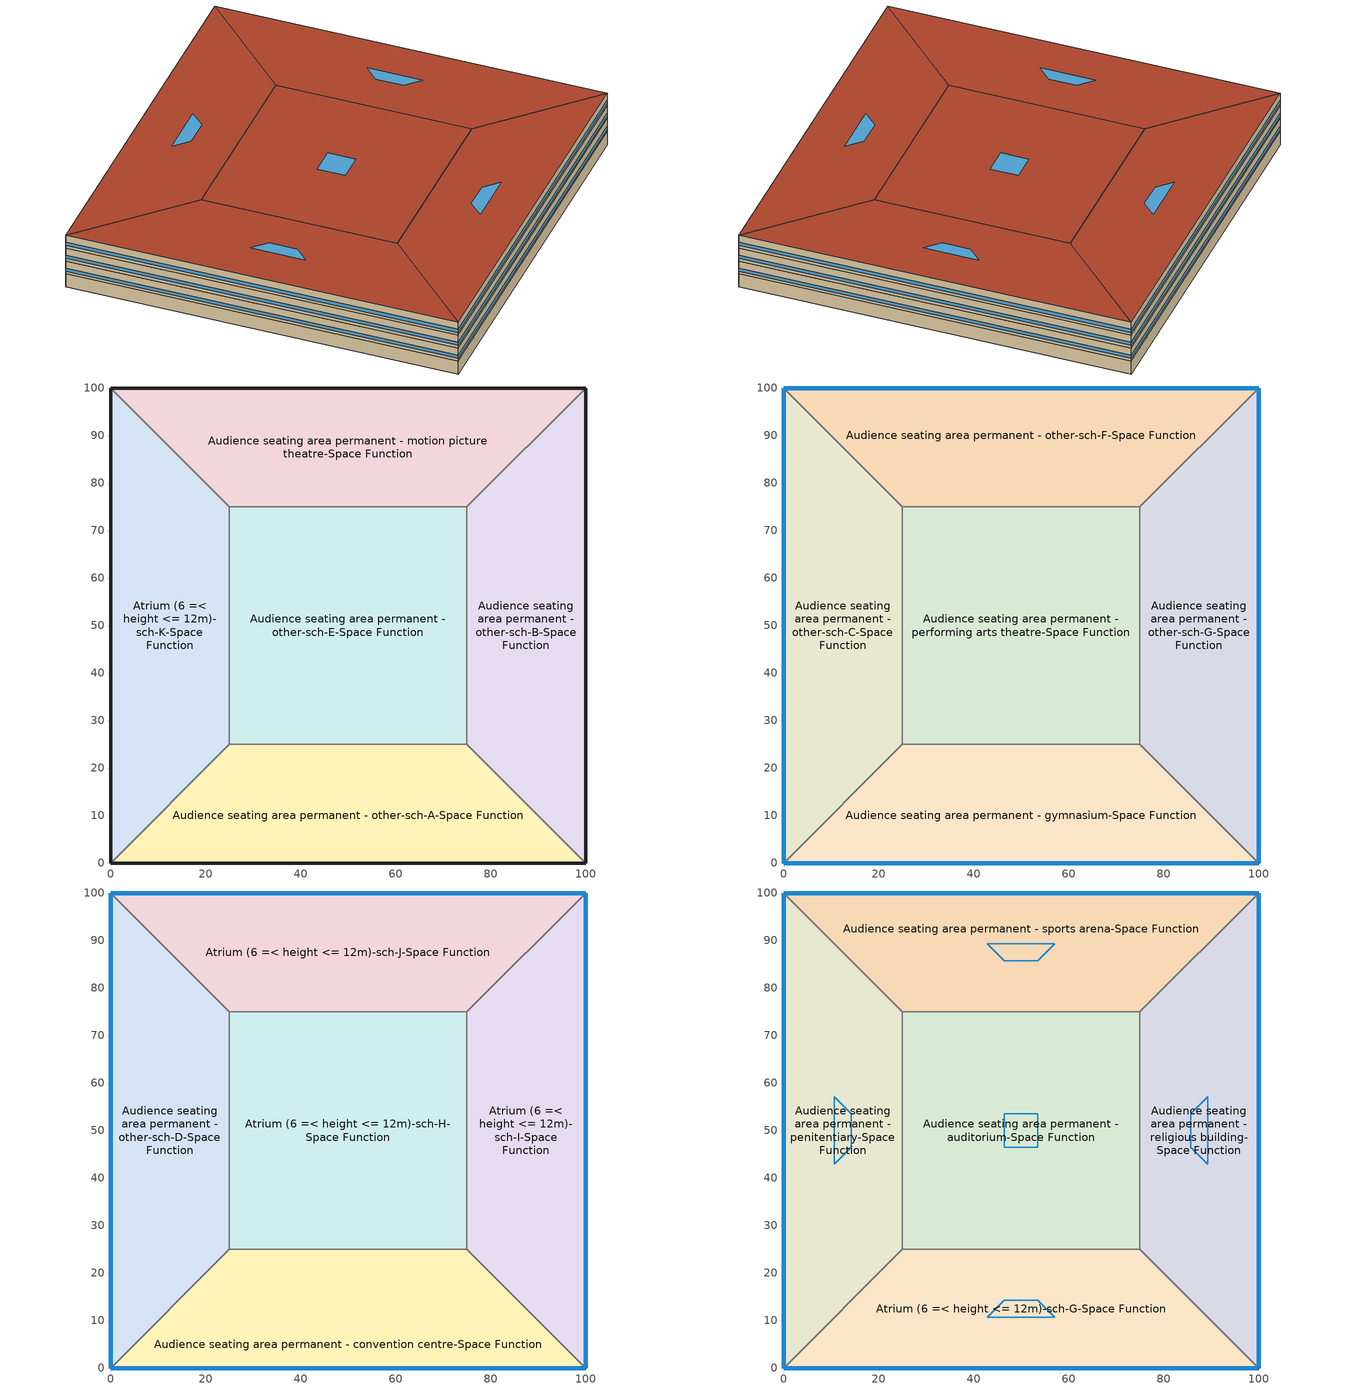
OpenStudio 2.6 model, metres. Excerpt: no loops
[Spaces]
Atrium (6 =< height <= 12m)-sch-K-Space Function
 floor ground: 0,0 0,100 25,75 25,25 z0
 wall ground: 0,100 0,0 z0:3.8
 wall to Audience seating area permanent - motion picture theatre-Space Function: 25,75 0,100 z0:3.8
 wall to Audience seating area permanent - other-sch-E-Space Function: 25,25 25,75 z0:3.8
 wall to Audience seating area permanent - other-sch-A-Space Function: 0,0 25,25 z0:3.8
Audience seating area permanent - motion picture theatre-Space Function
 floor ground: 0,100 100,100 75,75 25,75 z0
 wall ground: 100,100 0,100 z0:3.8
 wall to Audience seating area permanent - other-sch-B-Space Function: 75,75 100,100 z0:3.8
 wall to Audience seating area permanent - other-sch-E-Space Function: 25,75 75,75 z0:3.8
Audience seating area permanent - other-sch-B-Space Function
 floor ground: 100,100 100,0 75,25 75,75 z0
 wall ground: 100,0 100,100 z0:3.8
 wall to Audience seating area permanent - other-sch-A-Space Function: 75,25 100,0 z0:3.8
 wall to Audience seating area permanent - other-sch-E-Space Function: 75,75 75,25 z0:3.8
Audience seating area permanent - other-sch-A-Space Function
 floor ground: 100,0 0,0 25,25 75,25 z0
 wall ground: 0,0 100,0 z0:3.8
 wall to Audience seating area permanent - other-sch-E-Space Function: 75,25 25,25 z0:3.8
Audience seating area permanent - other-sch-E-Space Function
 floor ground: 25,25 25,75 75,75 75,25 z0
Audience seating area permanent - other-sch-C-Space Function
 floor to Atrium (6 =< height <= 12m)-sch-K-Space Function: 0,0 0,100 25,75 25,25 z3.8
 wall outside: 0,100 0,0 z3.8:7.6
 wall to Audience seating area permanent - other-sch-F-Space Function: 25,75 0,100 z3.8:7.6
 wall to Audience seating area permanent - performing arts theatre-Space Function: 25,25 25,75 z3.8:7.6
 wall to Audience seating area permanent - gymnasium-Space Function: 0,0 25,25 z3.8:7.6
 window: 0,99.97 0,0.03 z4.56:5.51
Audience seating area permanent - other-sch-F-Space Function
 floor to Audience seating area permanent - motion picture theatre-Space Function: 0,100 100,100 75,75 25,75 z3.8
 wall outside: 100,100 0,100 z3.8:7.6
 wall to Audience seating area permanent - other-sch-G-Space Function: 75,75 100,100 z3.8:7.6
 wall to Audience seating area permanent - performing arts theatre-Space Function: 25,75 75,75 z3.8:7.6
 window: 99.97,100 0.03,100 z4.56:5.51
Audience seating area permanent - other-sch-G-Space Function
 floor to Audience seating area permanent - other-sch-B-Space Function: 100,100 100,0 75,25 75,75 z3.8
 wall outside: 100,0 100,100 z3.8:7.6
 wall to Audience seating area permanent - gymnasium-Space Function: 75,25 100,0 z3.8:7.6
 wall to Audience seating area permanent - performing arts theatre-Space Function: 75,75 75,25 z3.8:7.6
 window: 100,0.03 100,99.97 z4.56:5.51
Audience seating area permanent - gymnasium-Space Function
 floor to Audience seating area permanent - other-sch-A-Space Function: 100,0 0,0 25,25 75,25 z3.8
 wall outside: 0,0 100,0 z3.8:7.6
 wall to Audience seating area permanent - performing arts theatre-Space Function: 75,25 25,25 z3.8:7.6
 window: 0.03,0 99.97,0 z4.56:5.51
Audience seating area permanent - performing arts theatre-Space Function
 floor to Audience seating area permanent - other-sch-E-Space Function: 25,25 25,75 75,75 75,25 z3.8
Audience seating area permanent - other-sch-D-Space Function
 floor to Audience seating area permanent - other-sch-C-Space Function: 0,0 0,100 25,75 25,25 z7.6
 wall outside: 0,100 0,0 z7.6:11.4
 wall to Atrium (6 =< height <= 12m)-sch-J-Space Function: 25,75 0,100 z7.6:11.4
 wall to Atrium (6 =< height <= 12m)-sch-H-Space Function: 25,25 25,75 z7.6:11.4
 wall to Audience seating area permanent - convention centre-Space Function: 0,0 25,25 z7.6:11.4
 window: 0,99.97 0,0.03 z8.36:9.31
Atrium (6 =< height <= 12m)-sch-J-Space Function
 floor to Audience seating area permanent - other-sch-F-Space Function: 0,100 100,100 75,75 25,75 z7.6
 wall outside: 100,100 0,100 z7.6:11.4
 wall to Atrium (6 =< height <= 12m)-sch-I-Space Function: 75,75 100,100 z7.6:11.4
 wall to Atrium (6 =< height <= 12m)-sch-H-Space Function: 25,75 75,75 z7.6:11.4
 window: 99.97,100 0.03,100 z8.36:9.31
Atrium (6 =< height <= 12m)-sch-I-Space Function
 floor to Audience seating area permanent - other-sch-G-Space Function: 100,100 100,0 75,25 75,75 z7.6
 wall outside: 100,0 100,100 z7.6:11.4
 wall to Audience seating area permanent - convention centre-Space Function: 75,25 100,0 z7.6:11.4
 wall to Atrium (6 =< height <= 12m)-sch-H-Space Function: 75,75 75,25 z7.6:11.4
 window: 100,0.03 100,99.97 z8.36:9.31
Audience seating area permanent - convention centre-Space Function
 floor to Audience seating area permanent - gymnasium-Space Function: 100,0 0,0 25,25 75,25 z7.6
 wall outside: 0,0 100,0 z7.6:11.4
 wall to Atrium (6 =< height <= 12m)-sch-H-Space Function: 75,25 25,25 z7.6:11.4
 window: 0.03,0 99.97,0 z8.36:9.31
Atrium (6 =< height <= 12m)-sch-H-Space Function
 floor to Audience seating area permanent - performing arts theatre-Space Function: 25,25 25,75 75,75 75,25 z7.6
Audience seating area permanent - penitentiary-Space Function
 floor to Audience seating area permanent - other-sch-D-Space Function: 0,0 0,100 25,75 25,25 z11.4
 wall outside: 0,100 0,0 z11.4:15.2
 wall to Audience seating area permanent - sports arena-Space Function: 25,75 0,100 z11.4:15.2
 wall to Audience seating area permanent - auditorium-Space Function: 25,25 25,75 z11.4:15.2
 wall to Atrium (6 =< height <= 12m)-sch-G-Space Function: 0,0 25,25 z11.4:15.2
 window: 0,99.97 0,0.03 z12.16:13.11
 roof outside: 25,25 25,75 0,100 0,0 z15.2
 skylight: 14.27,46.46 14.27,53.54 10.73,57.07 10.73,42.93 z15.2
Audience seating area permanent - sports arena-Space Function
 floor to Atrium (6 =< height <= 12m)-sch-J-Space Function: 0,100 100,100 75,75 25,75 z11.4
 wall outside: 100,100 0,100 z11.4:15.2
 wall to Audience seating area permanent - religious building-Space Function: 75,75 100,100 z11.4:15.2
 wall to Audience seating area permanent - auditorium-Space Function: 25,75 75,75 z11.4:15.2
 window: 99.97,100 0.03,100 z12.16:13.11
 roof outside: 25,75 75,75 100,100 0,100 z15.2
 skylight: 46.46,85.73 53.54,85.73 57.07,89.27 42.93,89.27 z15.2
Audience seating area permanent - religious building-Space Function
 floor to Atrium (6 =< height <= 12m)-sch-I-Space Function: 100,100 100,0 75,25 75,75 z11.4
 wall outside: 100,0 100,100 z11.4:15.2
 wall to Atrium (6 =< height <= 12m)-sch-G-Space Function: 75,25 100,0 z11.4:15.2
 wall to Audience seating area permanent - auditorium-Space Function: 75,75 75,25 z11.4:15.2
 window: 100,0.03 100,99.97 z12.16:13.11
 roof outside: 75,75 75,25 100,0 100,100 z15.2
 skylight: 85.73,53.54 85.73,46.46 89.27,42.93 89.27,57.07 z15.2
Atrium (6 =< height <= 12m)-sch-G-Space Function
 floor to Audience seating area permanent - convention centre-Space Function: 100,0 0,0 25,25 75,25 z11.4
 wall outside: 0,0 100,0 z11.4:15.2
 wall to Audience seating area permanent - auditorium-Space Function: 75,25 25,25 z11.4:15.2
 window: 0.03,0 99.97,0 z12.16:13.11
 roof outside: 75,25 25,25 0,0 100,0 z15.2
 skylight: 53.54,14.27 46.46,14.27 42.93,10.73 57.07,10.73 z15.2
Audience seating area permanent - auditorium-Space Function
 floor to Atrium (6 =< height <= 12m)-sch-H-Space Function: 25,25 25,75 75,75 75,25 z11.4
 roof outside: 75,25 75,75 25,75 25,25 z15.2
 skylight: 53.54,46.46 53.54,53.54 46.46,53.54 46.46,46.46 z15.2
[Schedule:Ruleset]
Name | Default Day Schedule
NECB-E-Thermostat Setpoint-Heating | NECB-E-Thermostat Setpoint-Heating Default
NECB-E-Thermostat Setpoint-Cooling | NECB-E-Thermostat Setpoint-Cooling Default
NECB-F-Occupancy | NECB-F-Occupancy Default
NECB-F-Lighting | NECB-F-Lighting Default
NECB-F-Electric-Equipment | NECB-F-Electric-Equipment Default
NECB-F-Thermostat Setpoint-Heating | NECB-F-Thermostat Setpoint-Heating Default
NECB-F-Thermostat Setpoint-Cooling | NECB-F-Thermostat Setpoint-Cooling Default
NECB-I-Occupancy-NECB-I-Lighting-0.3-0.0-0.67-Light Ruleset | NECB-I-Occupancy-NECB-I-Lighting-0.3-0.0-0.67-Light Default
[Schedule:Day]
NECB-E-Thermostat Setpoint-Heating Default; NECB-E-Thermostat Setpoint-Heating Default|Wkdy Day: 7, 0, 18, 8, 0, 20, 19, 0, 22, 24, 0, 18
NECB-E-Thermostat Setpoint-Heating Sat Day: 8, 0, 18, 9, 0, 20, 17, 0, 22, 24, 0, 18
NECB-E-Thermostat Setpoint-Heating Sun|Hol Day: 24, 0, 18
NECB-E-Thermostat Setpoint-Cooling Default; NECB-E-Thermostat Setpoint-Cooling Default|Wkdy Day: 7, 0, 35, 19, 0, 24, 24, 0, 35
NECB-E-Thermostat Setpoint-Cooling Sat Day: 8, 0, 35, 17, 0, 24, 24, 0, 35
NECB-E-Thermostat Setpoint-Cooling Sun|Hol Day: 24, 0, 35
NECB-F-Occupancy Default; NECB-F-Occupancy Default|Wkdy Day; NECB-F-Occupancy Sat Day; NECB-F-Occupancy Sun|Hol Day: 7, 0, 0.63, 8, 0, 0.49, 10, 0, 0.28, 16, 0, 0.14, 17, 0, 0.21, 20, 0, 0.35, 22, 0, 0.49, 23, 0, 0.56, 24, 0, 0.63
NECB-F-Lighting Default; NECB-F-Lighting Default|Wkdy Day; NECB-F-Lighting Sat Day; NECB-F-Lighting Sun|Hol Day; NECB-F-Electric-Equipment Default; NECB-F-Electric-Equipment Default|Wkdy Day; NECB-F-Electric-Equipment Sat Day; NECB-F-Electric-Equipment Sun|Hol Day: 1, 0, 0.21, 3, 0, 0.14, 6, 0, 0.07, 7, 0, 0.14, 8, 0, 0.28, 9, 0, 0.35, 11, 0, 0.28, 12, 0, 0.21, 19, 0, 0.14, 20, 0, 0.42, 21, 0, 0.56, 22, 0, 0.63, 23, 0, 0.56, 24, 0, 0.42
NECB-F-Thermostat Setpoint-Heating Default; NECB-F-Thermostat Setpoint-Heating Default|Wkdy Day; NECB-F-Thermostat Setpoint-Heating Sat Day; NECB-F-Thermostat Setpoint-Heating Sun|Hol Day: 1, 0, 22, 7, 0, 18, 8, 0, 20, 24, 0, 22
NECB-F-Thermostat Setpoint-Cooling Default; NECB-F-Thermostat Setpoint-Cooling Default|Wkdy Day; NECB-F-Thermostat Setpoint-Cooling Sat Day; NECB-F-Thermostat Setpoint-Cooling Sun|Hol Day: 24, 0, 24
NECB-I-Occupancy-NECB-I-Lighting-0.3-0.0-0.67-Light Default; NECB-I-Occupancy-NECB-I-Lighting-0.3-0.0-0.67-Default|Wkdy-Light Day: 1, 0, 0.3995, 15, 0, 0.03995, 18, 0, 0.3995, 19, 0, 0.8, 24, 0, 0.9
NECB-I-Occupancy-NECB-I-Lighting-0.3-0.0-0.67-Sat-Light Day: 1, 0, 0.3995, 10, 0, 0.03995, 13, 0, 0.3995, 14, 0, 0.8, 17, 0, 0.9, 18, 0, 0.8, 19, 0, 0.4794, 20, 0, 0.8, 24, 0, 0.9
NECB-I-Occupancy-NECB-I-Lighting-0.3-0.0-0.67-Sun|Hol-Light Day: 8, 0, 0.03995, 9, 0, 0.3995, 13, 0, 0.9, 14, 0, 0.3995, 24, 0, 0.03995
[Schedule:Rule] Date Specification Type=DateRange; Start Month=1; Start Day=1; End Month=12; End Day=31
Name | Schedule Ruleset | Rule Order | Day Schedule | Apply Monday | Apply Tuesday | Apply Wednesday | Apply Thursday | Apply Friday | Apply Saturday | Apply Sunday
Schedule Rule 152 | NECB-E-Thermostat Setpoint-Heating | 2 | NECB-E-Thermostat Setpoint-Heating Default|Wkdy Day | Yes | Yes | Yes | Yes | Yes
Schedule Rule 153 | NECB-E-Thermostat Setpoint-Heating | 1 | NECB-E-Thermostat Setpoint-Heating Sat Day |  |  |  |  |  | Yes
Schedule Rule 154 | NECB-E-Thermostat Setpoint-Heating | 0 | NECB-E-Thermostat Setpoint-Heating Sun|Hol Day |  |  |  |  |  |  | Yes
Schedule Rule 155 | NECB-E-Thermostat Setpoint-Cooling | 2 | NECB-E-Thermostat Setpoint-Cooling Default|Wkdy Day | Yes | Yes | Yes | Yes | Yes
Schedule Rule 156 | NECB-E-Thermostat Setpoint-Cooling | 1 | NECB-E-Thermostat Setpoint-Cooling Sat Day |  |  |  |  |  | Yes
Schedule Rule 157 | NECB-E-Thermostat Setpoint-Cooling | 0 | NECB-E-Thermostat Setpoint-Cooling Sun|Hol Day |  |  |  |  |  |  | Yes
Schedule Rule 158 | NECB-F-Occupancy | 2 | NECB-F-Occupancy Default|Wkdy Day | Yes | Yes | Yes | Yes | Yes
Schedule Rule 159 | NECB-F-Occupancy | 1 | NECB-F-Occupancy Sat Day |  |  |  |  |  | Yes
Schedule Rule 160 | NECB-F-Occupancy | 0 | NECB-F-Occupancy Sun|Hol Day |  |  |  |  |  |  | Yes
Schedule Rule 161 | NECB-F-Lighting | 2 | NECB-F-Lighting Default|Wkdy Day | Yes | Yes | Yes | Yes | Yes
Schedule Rule 162 | NECB-F-Lighting | 1 | NECB-F-Lighting Sat Day |  |  |  |  |  | Yes
Schedule Rule 163 | NECB-F-Lighting | 0 | NECB-F-Lighting Sun|Hol Day |  |  |  |  |  |  | Yes
Schedule Rule 164 | NECB-F-Electric-Equipment | 2 | NECB-F-Electric-Equipment Default|Wkdy Day | Yes | Yes | Yes | Yes | Yes
Schedule Rule 165 | NECB-F-Electric-Equipment | 1 | NECB-F-Electric-Equipment Sat Day |  |  |  |  |  | Yes
Schedule Rule 166 | NECB-F-Electric-Equipment | 0 | NECB-F-Electric-Equipment Sun|Hol Day |  |  |  |  |  |  | Yes
Schedule Rule 167 | NECB-F-Thermostat Setpoint-Heating | 2 | NECB-F-Thermostat Setpoint-Heating Default|Wkdy Day | Yes | Yes | Yes | Yes | Yes
Schedule Rule 168 | NECB-F-Thermostat Setpoint-Heating | 1 | NECB-F-Thermostat Setpoint-Heating Sat Day |  |  |  |  |  | Yes
Schedule Rule 169 | NECB-F-Thermostat Setpoint-Heating | 0 | NECB-F-Thermostat Setpoint-Heating Sun|Hol Day |  |  |  |  |  |  | Yes
Schedule Rule 170 | NECB-F-Thermostat Setpoint-Cooling | 2 | NECB-F-Thermostat Setpoint-Cooling Default|Wkdy Day | Yes | Yes | Yes | Yes | Yes
Schedule Rule 171 | NECB-F-Thermostat Setpoint-Cooling | 1 | NECB-F-Thermostat Setpoint-Cooling Sat Day |  |  |  |  |  | Yes
Schedule Rule 172 | NECB-F-Thermostat Setpoint-Cooling | 0 | NECB-F-Thermostat Setpoint-Cooling Sun|Hol Day |  |  |  |  |  |  | Yes
Schedule Rule 173 | NECB-I-Occupancy-NECB-I-Lighting-0.3-0.0-0.67-Light Ruleset | 2 | NECB-I-Occupancy-NECB-I-Lighting-0.3-0.0-0.67-Default|Wkdy-Light Day | Yes | Yes | Yes | Yes | Yes
Schedule Rule 174 | NECB-I-Occupancy-NECB-I-Lighting-0.3-0.0-0.67-Light Ruleset | 1 | NECB-I-Occupancy-NECB-I-Lighting-0.3-0.0-0.67-Sat-Light Day |  |  |  |  |  | Yes
Schedule Rule 175 | NECB-I-Occupancy-NECB-I-Lighting-0.3-0.0-0.67-Light Ruleset | 0 | NECB-I-Occupancy-NECB-I-Lighting-0.3-0.0-0.67-Sun|Hol-Light Day |  |  |  |  |  |  | Yes
